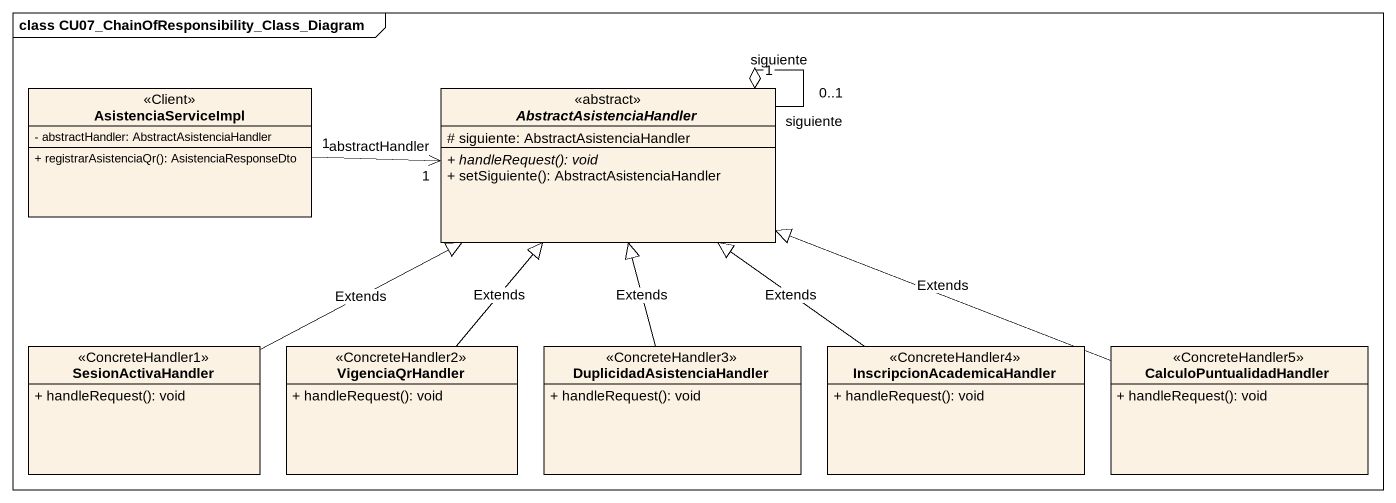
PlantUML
@startuml
mainframe class CU07_ChainOfResponsibility_Class_Diagram
hide circle
hide empty members
skinparam classAttributeIconSize 0
class AsistenciaServiceImpl <<Client>> {
  - abstractHandler: AbstractAsistenciaHandler
  + registrarAsistenciaQr(): AsistenciaResponseDto
}
abstract class AbstractAsistenciaHandler <<abstract>> {
  # siguiente: AbstractAsistenciaHandler
  {abstract} + handleRequest(): void
  + setSiguiente(): AbstractAsistenciaHandler
}
class SesionActivaHandler <<ConcreteHandler1>> {
  + handleRequest(): void
}
class VigenciaQrHandler <<ConcreteHandler2>> {
  + handleRequest(): void
}
class DuplicidadAsistenciaHandler <<ConcreteHandler3>> {
  + handleRequest(): void
}
class InscripcionAcademicaHandler <<ConcreteHandler4>> {
  + handleRequest(): void
}
class CalculoPuntualidadHandler <<ConcreteHandler5>> {
  + handleRequest(): void
}
AsistenciaServiceImpl "1" -right-> "abstractHandler\n1" AbstractAsistenciaHandler
AbstractAsistenciaHandler "siguiente\n0..1" --o "1" AbstractAsistenciaHandler : siguiente
SesionActivaHandler -right-|> AbstractAsistenciaHandler : Extends
VigenciaQrHandler -up-|> AbstractAsistenciaHandler : Extends
DuplicidadAsistenciaHandler -up-|> AbstractAsistenciaHandler : Extends
InscripcionAcademicaHandler -up-|> AbstractAsistenciaHandler : Extends
CalculoPuntualidadHandler -left-|> AbstractAsistenciaHandler : Extends
@enduml
